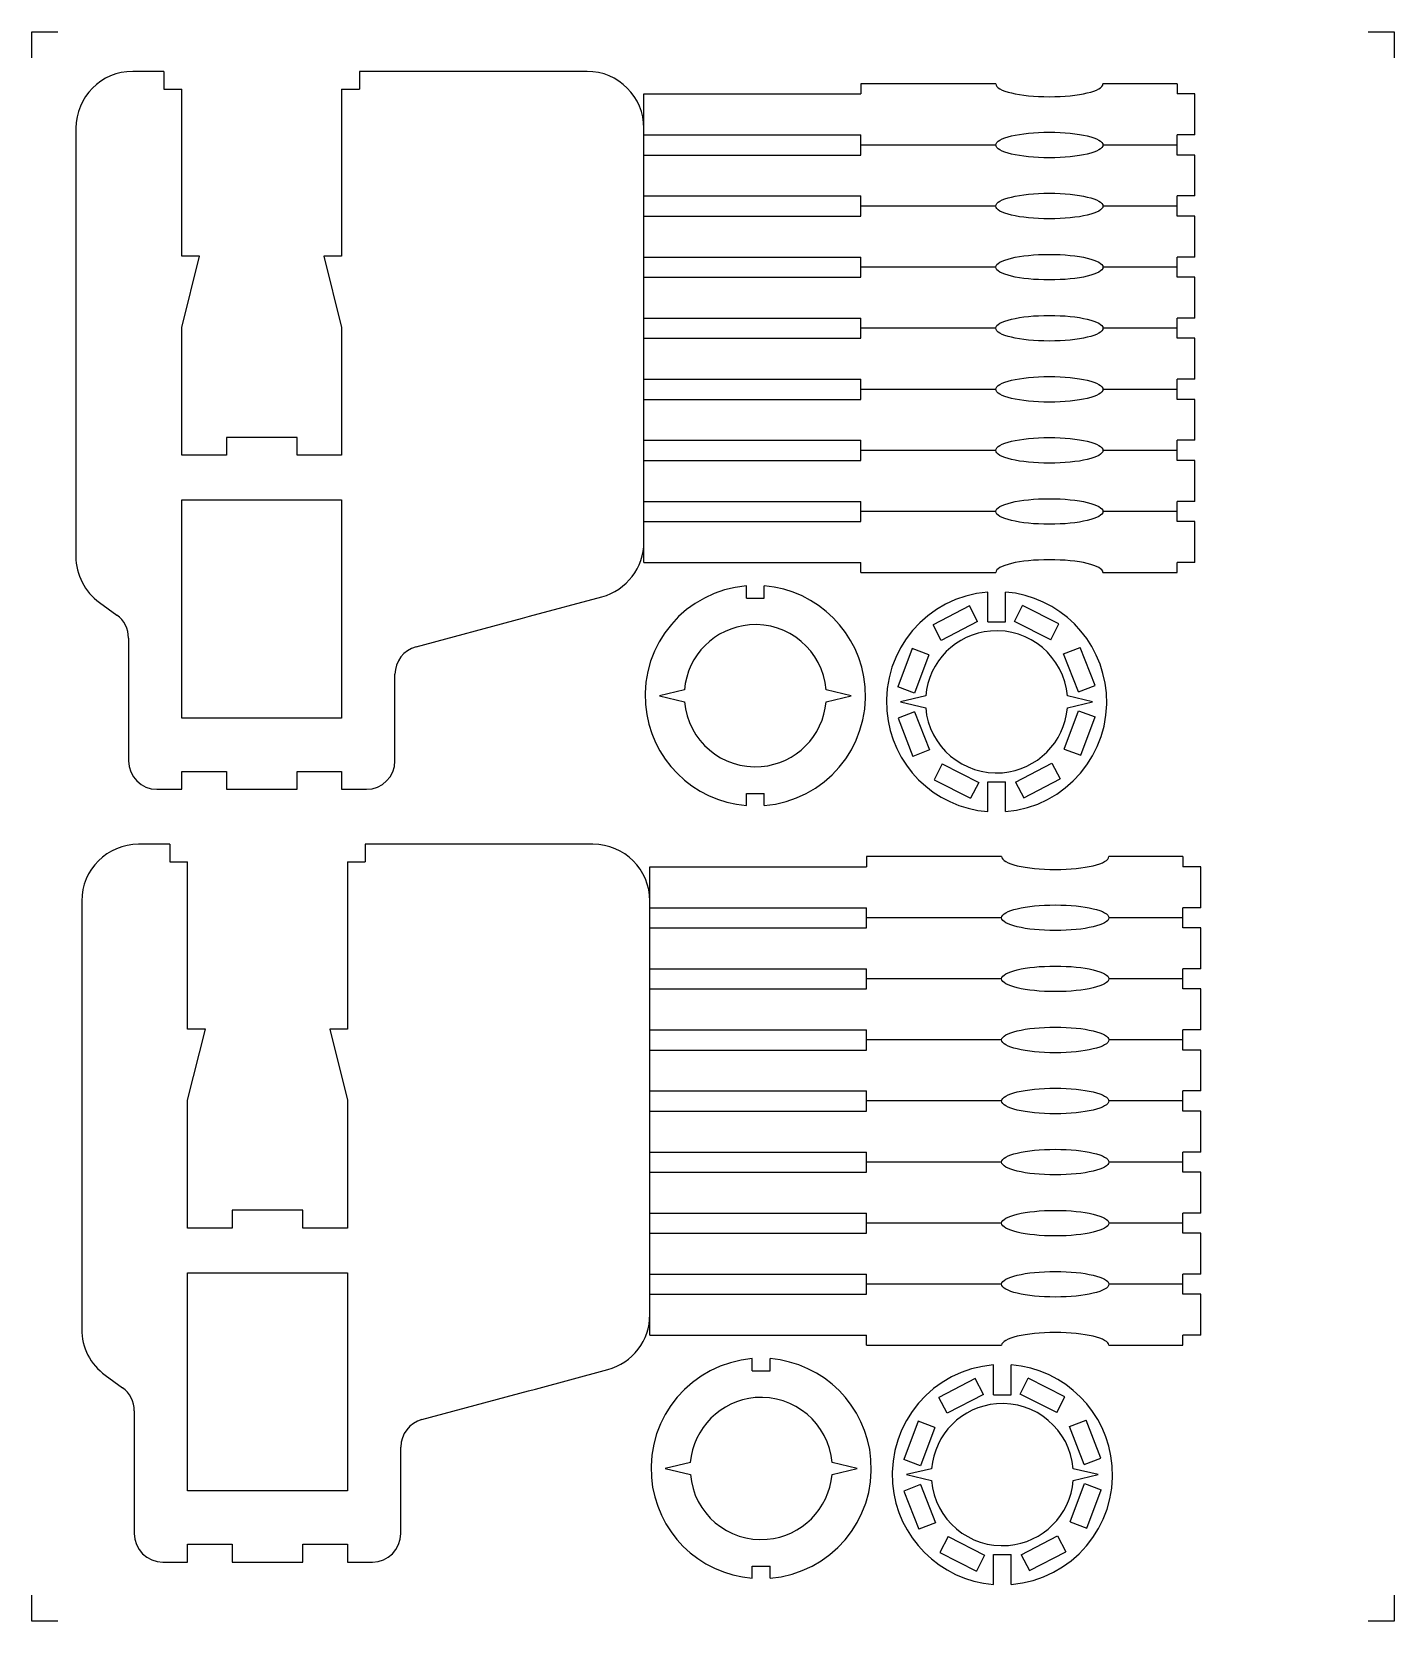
# Model space of a CAD drawing. Header units: inches. Extents: x -32 to 187, y -27 to 229.
import ezdxf

# ---------------------------------------------------------------- set-up
doc = ezdxf.new("R2010")
doc.units = ezdxf.units.IN
doc.header["$MEASUREMENT"] = 0

msp = doc.modelspace()

# ---------------------------------------------------------------- linework, layer by layer
at = {"color": 1}
for points in [[(-31.95, 224.34), (-31.95, 228.54), (-27.74, 228.54)], [(182.94, 228.54), (187.14, 228.54), (187.14, 224.34)], [(-27.74, -27.12), (-31.95, -27.12), (-31.95, -22.92)], [(187.14, -22.92), (187.14, -27.12), (182.94, -27.12)]]:
    msp.add_lwpolyline(points, dxfattribs=at)
at = {"color": 7, "true_color": 0xffffff}
for points in [[(-13.34, 222.17), (-15.72, 222.17)], [(-12.28, 222.17), (-13.34, 222.17)], [(-10.69, 222.17), (-12.28, 222.17)], [(-10.69, 222.17), (-10.69, 219.31)], [(20.74, 222.17), (20.74, 219.31)], [(33.17, 222.17), (20.74, 222.17)], [(34.32, 222.17), (33.17, 222.17)], [(57.35, 222.17), (34.32, 222.17)], [(101.36, 220.16), (101.36, 218.54)], [(123.07, 220.16), (101.36, 220.16)], [(152.22, 220.16), (140.31, 220.16)], [(152.22, 220.16), (152.22, 218.54)], [(-10.69, 219.31), (-7.83, 219.31)], [(-7.83, 192.43), (-7.83, 219.31)], [(17.88, 219.31), (17.88, 192.43)], [(17.88, 219.31), (20.74, 219.31)], [(66.49, 206.67), (66.49, 218.54)], [(66.49, 218.54), (79.87, 218.54)], [(79.87, 218.54), (81.4, 218.54)], [(81.4, 218.54), (101.36, 218.54)], [(155.08, 218.54), (152.22, 218.54)], [(155.08, 216.26), (155.08, 218.54)], [(155.08, 215.11), (155.08, 216.26)], [(155.08, 211.95), (155.08, 215.11)], [(-24.86, 213.02), (-24.86, 144.15)], [(66.49, 211.95), (101.36, 211.95)], [(101.36, 208.71), (101.36, 211.95)], [(123.07, 210.33), (101.36, 210.33)], [(152.22, 210.33), (140.31, 210.33)], [(155.08, 211.95), (152.22, 211.95)], [(152.22, 208.71), (152.22, 211.95)], [(66.49, 208.71), (101.36, 208.71)], [(155.08, 208.71), (152.22, 208.71)], [(155.08, 206.29), (155.08, 208.71)], [(66.49, 205.42), (66.49, 206.67)], [(66.49, 196.7), (66.49, 205.42)], [(155.08, 205.09), (155.08, 206.29)], [(155.08, 202.13), (155.08, 205.09)], [(66.49, 202.13), (101.36, 202.13)], [(101.36, 198.89), (101.36, 202.13)], [(155.08, 202.13), (152.22, 202.13)], [(152.22, 198.89), (152.22, 202.13)], [(123.07, 200.51), (101.36, 200.51)], [(152.22, 200.51), (140.31, 200.51)], [(66.49, 198.89), (101.36, 198.89)], [(155.08, 198.89), (152.22, 198.89)], [(155.08, 196.46), (155.08, 198.89)], [(66.49, 195.07), (66.49, 196.7)], [(66.49, 186.44), (66.49, 195.07)], [(155.08, 195.45), (155.08, 196.46)], [(155.08, 192.3), (155.08, 195.45)], [(-7.83, 181), (-4.97, 192.43)], [(-4.97, 192.43), (-7.83, 192.43)], [(15.02, 192.43), (17.88, 181)], [(17.88, 192.43), (15.02, 192.43)], [(66.49, 192.3), (101.36, 192.3)], [(101.36, 189.06), (101.36, 192.3)], [(155.08, 192.3), (152.22, 192.3)], [(152.22, 189.06), (152.22, 192.3)], [(123.07, 190.68), (101.36, 190.68)], [(152.22, 190.68), (140.31, 190.68)], [(66.49, 189.06), (101.36, 189.06)], [(155.08, 189.06), (152.22, 189.06)], [(155.08, 186.96), (155.08, 189.06)], [(155.08, 185.67), (155.08, 186.96)], [(66.49, 185.29), (66.49, 186.44)], [(66.49, 177.23), (66.49, 185.29)], [(155.08, 182.48), (155.08, 185.67)], [(66.49, 182.48), (101.36, 182.48)], [(101.36, 179.24), (101.36, 182.48)], [(155.08, 182.48), (152.22, 182.48)], [(152.22, 179.24), (152.22, 182.48)], [(-7.83, 160.43), (-7.83, 181)], [(17.88, 181), (17.88, 160.43)], [(66.49, 179.24), (101.36, 179.24)], [(123.07, 180.86), (101.36, 180.86)], [(152.22, 180.86), (140.31, 180.86)], [(155.08, 179.24), (152.22, 179.24)], [(155.08, 177.09), (155.08, 179.24)], [(66.49, 175.79), (66.49, 177.23)], [(155.08, 175.98), (155.08, 177.09)], [(66.49, 166.78), (66.49, 175.79)], [(155.08, 172.65), (155.08, 175.98)], [(66.49, 172.65), (101.36, 172.65)], [(101.36, 169.41), (101.36, 172.65)], [(155.08, 172.65), (152.22, 172.65)], [(152.22, 169.41), (152.22, 172.65)], [(66.49, 169.41), (101.36, 169.41)], [(123.07, 171.03), (101.36, 171.03)], [(152.22, 171.03), (140.31, 171.03)], [(155.08, 169.41), (152.22, 169.41)], [(155.08, 167.07), (155.08, 169.41)], [(66.49, 165.24), (66.49, 166.78)], [(155.08, 165.92), (155.08, 167.07)], [(66.49, 157.48), (66.49, 165.24)], [(155.08, 162.83), (155.08, 165.92)], [(-0.65, 163.28), (-0.65, 160.43)], [(10.7, 163.28), (-0.65, 163.28)], [(10.7, 160.43), (10.7, 163.28)], [(66.49, 162.83), (101.36, 162.83)], [(101.36, 159.59), (101.36, 162.83)], [(123.07, 161.21), (101.36, 161.21)], [(152.22, 161.21), (140.31, 161.21)], [(155.08, 162.83), (152.22, 162.83)], [(152.22, 159.59), (152.22, 162.83)], [(-0.65, 160.43), (-7.83, 160.43)], [(17.88, 160.43), (10.7, 160.43)], [(66.49, 159.59), (101.36, 159.59)], [(155.08, 159.59), (152.22, 159.59)], [(155.08, 157.24), (155.08, 159.59)], [(66.49, 156.13), (66.49, 157.48)], [(66.49, 143.18), (66.49, 156.13)], [(155.08, 155.99), (155.08, 157.24)], [(155.08, 153.01), (155.08, 155.99)], [(-7.83, 118.13), (-7.83, 153.25)], [(-7.83, 153.25), (17.88, 153.25)], [(17.88, 153.25), (17.88, 118.13)], [(66.49, 153.01), (101.36, 153.01)], [(101.36, 149.76), (101.36, 153.01)], [(123.07, 151.38), (101.36, 151.38)], [(152.22, 151.38), (140.31, 151.38)], [(155.08, 153.01), (152.22, 153.01)], [(152.22, 149.76), (152.22, 153.01)], [(66.49, 149.76), (101.36, 149.76)], [(155.08, 149.76), (152.22, 149.76)], [(155.08, 147.31), (155.08, 149.76)], [(155.08, 146.26), (155.08, 147.31)], [(155.08, 143.18), (155.08, 146.26)], [(66.49, 143.18), (82.46, 143.18)], [(82.46, 143.18), (83.9, 143.18)], [(83.9, 143.18), (101.36, 143.18)], [(101.36, 141.56), (101.36, 143.18)], [(155.08, 143.18), (152.22, 143.18)], [(152.22, 141.56), (152.22, 143.18)], [(101.36, 141.56), (123.07, 141.56)], [(140.31, 141.56), (152.22, 141.56)], [(82.97, 137.46), (82.97, 139.41)], [(85.83, 137.46), (85.83, 139.41)], [(121.77, 136.65), (121.77, 138.42)], [(124.62, 133.61), (124.62, 138.42)], [(-21.07, 136.74), (-18.29, 134.73)], [(48.1, 134.53), (59.73, 137.66)], [(82.97, 137.46), (83.99, 137.46)], [(83.99, 137.46), (84.76, 137.46)], [(84.76, 137.46), (85.83, 137.46)], [(118.82, 136.2), (112.99, 133.15)], [(120.15, 133.67), (118.82, 136.2)], [(121.77, 135.6), (121.77, 136.65)], [(121.77, 133.61), (121.77, 135.6)], [(126.07, 133.71), (127.36, 136.26)], [(133.23, 133.29), (127.36, 136.26)], [(29.84, 129.61), (46.97, 134.23)], [(46.97, 134.23), (48.1, 134.53)], [(114.31, 130.62), (112.99, 133.15)], [(120.15, 133.67), (114.31, 130.62)], [(121.77, 133.61), (124.62, 133.61)], [(131.94, 130.74), (126.07, 133.71)], [(131.94, 130.74), (133.23, 133.29)], [(-16.4, 131.03), (-16.4, 122.62)], [(109.63, 129.35), (107.33, 123.19)], [(112.31, 128.35), (109.63, 129.35)], [(112.31, 128.35), (110, 122.18)], [(133.98, 128.49), (136.64, 129.53)], [(136.37, 122.36), (133.98, 128.49)], [(139.03, 123.4), (136.64, 129.53)], [(26.45, 111.28), (26.45, 125.2)], [(110, 122.18), (107.33, 123.19)], [(136.37, 122.36), (139.03, 123.4)], [(-16.4, 122.62), (-16.4, 121.52)], [(-16.4, 121.52), (-16.4, 111.28)], [(73.01, 122.71), (68.98, 121.75)], [(68.98, 121.75), (73.01, 120.79)], [(99.83, 121.75), (95.79, 122.71)], [(95.79, 120.79), (99.83, 121.75)], [(111.8, 121.71), (107.77, 120.76)], [(107.77, 120.76), (111.8, 119.8)], [(138.62, 120.76), (134.58, 121.71)], [(134.58, 119.8), (138.62, 120.76)], [(17.88, 118.13), (-7.83, 118.13)], [(110.02, 119.16), (107.36, 118.12)], [(107.36, 118.12), (109.75, 111.98)], [(110.02, 119.16), (112.41, 113.02)], [(134.08, 113.17), (136.39, 119.33)], [(136.39, 119.33), (139.06, 118.33)], [(136.75, 112.16), (139.06, 118.33)], [(112.41, 113.02), (109.75, 111.98)], [(134.08, 113.17), (136.75, 112.16)], [(114.45, 110.78), (113.16, 108.23)], [(114.45, 110.78), (120.32, 107.8)], [(126.24, 107.84), (132.07, 110.9)], [(132.07, 110.9), (133.4, 108.37)], [(-7.83, 106.7), (-7.83, 109.56)], [(-7.83, 109.56), (-0.65, 109.56)], [(-0.65, 109.56), (-0.65, 106.7)], [(10.7, 106.7), (10.7, 109.56)], [(10.7, 109.56), (17.88, 109.56)], [(17.88, 109.56), (17.88, 106.7)], [(113.16, 108.23), (119.03, 105.25)], [(120.32, 107.8), (119.03, 105.25)], [(121.77, 107.9), (124.62, 107.9)], [(121.77, 103.1), (121.77, 107.9)], [(124.62, 106.24), (124.62, 107.9)], [(126.24, 107.84), (127.57, 105.31)], [(127.57, 105.31), (133.4, 108.37)], [(-11.83, 106.7), (-7.83, 106.7)], [(-0.65, 106.7), (10.7, 106.7)], [(17.88, 106.7), (21.88, 106.7)], [(82.97, 106.04), (84.14, 106.04)], [(82.97, 104.09), (82.97, 106.04)], [(84.14, 106.04), (84.95, 106.04)], [(84.95, 106.04), (85.83, 106.04)], [(85.83, 104.09), (85.83, 106.04)], [(124.62, 105.29), (124.62, 106.24)], [(124.62, 103.1), (124.62, 105.29)], [(-12.39, 97.86), (-14.77, 97.86)], [(-11.34, 97.86), (-12.39, 97.86)], [(-9.74, 97.86), (-11.34, 97.86)], [(-9.74, 97.86), (-9.74, 95.01)], [(21.68, 97.86), (21.68, 95.01)], [(34.11, 97.86), (21.68, 97.86)], [(35.26, 97.86), (34.11, 97.86)], [(58.29, 97.86), (35.26, 97.86)], [(-9.74, 95.01), (-6.89, 95.01)], [(-6.89, 68.13), (-6.89, 95.01)], [(18.82, 95.01), (18.82, 68.13)], [(18.82, 95.01), (21.68, 95.01)], [(102.3, 95.86), (102.3, 94.24)], [(124.01, 95.86), (102.3, 95.86)], [(153.16, 95.86), (141.25, 95.86)], [(153.16, 95.86), (153.16, 94.24)], [(67.44, 82.37), (67.44, 94.24)], [(67.44, 94.24), (80.81, 94.24)], [(80.81, 94.24), (82.35, 94.24)], [(82.35, 94.24), (102.3, 94.24)], [(156.02, 94.24), (153.16, 94.24)], [(156.02, 91.96), (156.02, 94.24)], [(156.02, 90.8), (156.02, 91.96)], [(156.02, 87.65), (156.02, 90.8)], [(-23.92, 88.72), (-23.92, 19.85)], [(67.44, 87.65), (102.3, 87.65)], [(102.3, 84.41), (102.3, 87.65)], [(156.02, 87.65), (153.16, 87.65)], [(153.16, 84.41), (153.16, 87.65)], [(67.44, 84.41), (102.3, 84.41)], [(124.01, 86.03), (102.3, 86.03)], [(153.16, 86.03), (141.25, 86.03)], [(156.02, 84.41), (153.16, 84.41)], [(156.02, 81.98), (156.02, 84.41)], [(67.44, 81.12), (67.44, 82.37)], [(156.02, 80.78), (156.02, 81.98)], [(67.44, 72.39), (67.44, 81.12)], [(156.02, 77.83), (156.02, 80.78)], [(67.44, 77.83), (102.3, 77.83)], [(102.3, 74.59), (102.3, 77.83)], [(156.02, 77.83), (153.16, 77.83)], [(153.16, 74.59), (153.16, 77.83)], [(67.44, 74.59), (102.3, 74.59)], [(124.01, 76.21), (102.3, 76.21)], [(153.16, 76.21), (141.25, 76.21)], [(156.02, 74.59), (153.16, 74.59)], [(156.02, 72.15), (156.02, 74.59)], [(67.44, 70.76), (67.44, 72.39)], [(156.02, 71.15), (156.02, 72.15)], [(67.44, 62.13), (67.44, 70.76)], [(156.02, 68), (156.02, 71.15)], [(-6.89, 56.7), (-4.03, 68.13)], [(-4.03, 68.13), (-6.89, 68.13)], [(15.97, 68.13), (18.82, 56.7)], [(18.82, 68.13), (15.97, 68.13)], [(67.44, 68), (102.3, 68)], [(102.3, 64.76), (102.3, 68)], [(156.02, 68), (153.16, 68)], [(153.16, 64.76), (153.16, 68)], [(67.44, 64.76), (102.3, 64.76)], [(124.01, 66.38), (102.3, 66.38)], [(153.16, 66.38), (141.25, 66.38)], [(156.02, 64.76), (153.16, 64.76)], [(156.02, 62.66), (156.02, 64.76)], [(67.44, 60.98), (67.44, 62.13)], [(156.02, 61.37), (156.02, 62.66)], [(156.02, 58.18), (156.02, 61.37)], [(67.44, 52.93), (67.44, 60.98)], [(-6.89, 36.12), (-6.89, 56.7)], [(18.82, 56.7), (18.82, 36.12)], [(67.44, 58.18), (102.3, 58.18)], [(102.3, 54.94), (102.3, 58.18)], [(124.01, 56.56), (102.3, 56.56)], [(153.16, 56.56), (141.25, 56.56)], [(156.02, 58.18), (153.16, 58.18)], [(153.16, 54.94), (153.16, 58.18)], [(67.44, 54.94), (102.3, 54.94)], [(156.02, 54.94), (153.16, 54.94)], [(156.02, 52.78), (156.02, 54.94)], [(67.44, 51.49), (67.44, 52.93)], [(67.44, 42.48), (67.44, 51.49)], [(156.02, 51.68), (156.02, 52.78)], [(156.02, 48.35), (156.02, 51.68)], [(67.44, 48.35), (102.3, 48.35)], [(102.3, 45.11), (102.3, 48.35)], [(124.01, 46.73), (102.3, 46.73)], [(153.16, 46.73), (141.25, 46.73)], [(156.02, 48.35), (153.16, 48.35)], [(153.16, 45.11), (153.16, 48.35)], [(67.44, 45.11), (102.3, 45.11)], [(156.02, 45.11), (153.16, 45.11)], [(156.02, 42.76), (156.02, 45.11)], [(67.44, 40.94), (67.44, 42.48)], [(67.44, 33.17), (67.44, 40.94)], [(156.02, 41.61), (156.02, 42.76)], [(156.02, 38.53), (156.02, 41.61)], [(0.29, 38.98), (0.29, 36.12)], [(11.65, 38.98), (0.29, 38.98)], [(11.65, 36.12), (11.65, 38.98)], [(67.44, 38.53), (102.3, 38.53)], [(102.3, 35.29), (102.3, 38.53)], [(156.02, 38.53), (153.16, 38.53)], [(153.16, 35.29), (153.16, 38.53)], [(0.29, 36.12), (-6.89, 36.12)], [(18.82, 36.12), (11.65, 36.12)], [(124.01, 36.91), (102.3, 36.91)], [(153.16, 36.91), (141.25, 36.91)], [(67.44, 35.29), (102.3, 35.29)], [(156.02, 35.29), (153.16, 35.29)], [(156.02, 32.93), (156.02, 35.29)], [(67.44, 31.83), (67.44, 33.17)], [(67.44, 18.88), (67.44, 31.83)], [(156.02, 31.69), (156.02, 32.93)], [(156.02, 28.7), (156.02, 31.69)], [(-6.89, -6.17), (-6.89, 28.94)], [(-6.89, 28.94), (18.82, 28.94)], [(18.82, 28.94), (18.82, -6.17)], [(67.44, 28.7), (102.3, 28.7)], [(102.3, 25.46), (102.3, 28.7)], [(156.02, 28.7), (153.16, 28.7)], [(153.16, 25.46), (153.16, 28.7)], [(124.01, 27.08), (102.3, 27.08)], [(153.16, 27.08), (141.25, 27.08)], [(67.44, 25.46), (102.3, 25.46)], [(156.02, 25.46), (153.16, 25.46)], [(156.02, 23.01), (156.02, 25.46)], [(156.02, 21.96), (156.02, 23.01)], [(156.02, 18.88), (156.02, 21.96)], [(67.44, 18.88), (83.4, 18.88)], [(83.4, 18.88), (84.84, 18.88)], [(84.84, 18.88), (102.3, 18.88)], [(102.3, 17.26), (102.3, 18.88)], [(156.02, 18.88), (153.16, 18.88)], [(153.16, 17.26), (153.16, 18.88)], [(102.3, 17.26), (124.01, 17.26)], [(141.25, 17.26), (153.16, 17.26)], [(49.05, 10.23), (60.67, 13.36)], [(83.92, 13.16), (83.92, 15.11)], [(83.92, 13.16), (84.94, 13.16)], [(84.94, 13.16), (85.7, 13.16)], [(85.7, 13.16), (86.77, 13.16)], [(86.77, 13.16), (86.77, 15.11)], [(122.71, 12.35), (122.71, 14.11)], [(125.57, 9.31), (125.57, 14.11)], [(-20.13, 12.44), (-17.35, 10.43)], [(47.92, 9.93), (49.05, 10.23)], [(119.76, 11.9), (113.93, 8.85)], [(121.09, 9.37), (119.76, 11.9)], [(122.71, 11.29), (122.71, 12.35)], [(122.71, 9.31), (122.71, 11.29)], [(127.01, 9.41), (128.3, 11.96)], [(134.18, 8.98), (128.3, 11.96)], [(30.78, 5.31), (47.92, 9.93)], [(115.26, 6.32), (113.93, 8.85)], [(121.09, 9.37), (115.26, 6.32)], [(122.71, 9.31), (125.57, 9.31)], [(132.88, 6.43), (127.01, 9.41)], [(132.88, 6.43), (134.18, 8.98)], [(-15.46, 6.73), (-15.46, -1.68)], [(134.92, 4.19), (137.58, 5.23)], [(139.97, -0.9), (137.58, 5.23)], [(110.58, 5.05), (108.27, -1.12)], [(113.25, 4.05), (110.58, 5.05)], [(113.25, 4.05), (110.94, -2.12)], [(137.31, -1.94), (134.92, 4.19)], [(27.4, -13.03), (27.4, 0.9)], [(-15.46, -1.68), (-15.46, -2.78)], [(73.96, -1.6), (69.92, -2.55)], [(69.92, -2.55), (73.96, -3.51)], [(100.77, -2.55), (96.74, -1.6)], [(96.74, -3.51), (100.77, -2.55)], [(110.94, -2.12), (108.27, -1.12)], [(137.31, -1.94), (139.97, -0.9)], [(-15.46, -2.78), (-15.46, -13.03)], [(112.75, -2.59), (108.71, -3.54)], [(108.71, -3.54), (112.75, -4.5)], [(135.02, -11.14), (137.33, -4.97)], [(139.56, -3.54), (135.53, -2.59)], [(135.53, -4.5), (139.56, -3.54)], [(137.33, -4.97), (140.01, -5.97)], [(18.82, -6.17), (-6.89, -6.17)], [(110.96, -5.15), (108.3, -6.18)], [(108.3, -6.18), (110.69, -12.32)], [(110.96, -5.15), (113.36, -11.28)], [(137.7, -12.14), (140.01, -5.97)], [(113.36, -11.28), (110.69, -12.32)], [(135.02, -11.14), (137.7, -12.14)], [(-6.89, -17.6), (-6.89, -14.74)], [(-6.89, -14.74), (0.29, -14.74)], [(0.29, -14.74), (0.29, -17.6)], [(11.65, -17.6), (11.65, -14.74)], [(11.65, -14.74), (18.82, -14.74)], [(18.82, -14.74), (18.82, -17.6)], [(115.39, -13.52), (114.1, -16.07)], [(115.39, -13.52), (121.26, -16.5)], [(127.18, -16.46), (133.02, -13.4)], [(133.02, -13.4), (134.34, -15.94)], [(-10.89, -17.6), (-6.89, -17.6)], [(0.29, -17.6), (11.65, -17.6)], [(18.82, -17.6), (22.82, -17.6)], [(114.1, -16.07), (119.97, -19.05)], [(121.26, -16.5), (119.97, -19.05)], [(122.71, -16.4), (125.57, -16.4)], [(122.71, -21.2), (122.71, -16.4)], [(125.57, -18.07), (125.57, -16.4)], [(127.18, -16.46), (128.51, -18.99)], [(128.51, -18.99), (134.34, -15.94)], [(83.92, -18.26), (85.08, -18.26)], [(83.92, -20.21), (83.92, -18.26)], [(85.08, -18.26), (85.89, -18.26)], [(85.89, -18.26), (86.77, -18.26)], [(86.77, -20.21), (86.77, -18.26)], [(125.57, -19.01), (125.57, -18.07)], [(125.57, -21.2), (125.57, -19.01)]]:
    msp.add_lwpolyline(points, dxfattribs=at)
for points in [[(-15.72, 222.17), (-20.77, 222.17), (-24.86, 218.07), (-24.86, 213.02)], [(66.49, 213.02), (66.49, 218.07), (62.4, 222.17), (57.35, 222.17)], [(59.73, 137.66), (63.72, 138.73), (66.49, 142.36), (66.49, 146.49)], [(-24.86, 144.15), (-24.86, 141.22), (-23.45, 138.46), (-21.07, 136.74)], [(-16.4, 131.03), (-16.4, 132.49), (-17.1, 133.87), (-18.29, 134.73)], [(29.84, 129.61), (27.84, 129.08), (26.45, 127.27), (26.45, 125.2)], [(-16.4, 111.28), (-16.4, 108.75), (-14.35, 106.7), (-11.83, 106.7)], [(21.88, 106.7), (24.41, 106.7), (26.45, 108.75), (26.45, 111.28)], [(-14.77, 97.86), (-19.82, 97.86), (-23.92, 93.77), (-23.92, 88.72)], [(67.44, 88.72), (67.44, 93.77), (63.34, 97.86), (58.29, 97.86)], [(60.67, 13.36), (64.66, 14.43), (67.44, 18.05), (67.44, 22.19)], [(-23.92, 19.85), (-23.92, 16.92), (-22.51, 14.16), (-20.13, 12.44)], [(-15.46, 6.73), (-15.46, 8.19), (-16.16, 9.57), (-17.35, 10.43)], [(30.78, 5.31), (28.78, 4.78), (27.4, 2.97), (27.4, 0.9)], [(-15.46, -13.03), (-15.46, -15.55), (-13.41, -17.6), (-10.89, -17.6)], [(22.82, -17.6), (25.35, -17.6), (27.4, -15.55), (27.4, -13.03)]]:
    msp.add_open_spline(points, degree=3, dxfattribs=at)
for points, knots in [([(123.07, 220.16), (123.07, 219.02), (126.93, 218.1), (131.69, 218.1), (136.45, 218.1), (140.31, 219.02), (140.31, 220.16)], [0, 0, 0, 0, 1, 1, 1, 2, 2, 2, 2]), ([(140.31, 210.33), (140.31, 211.47), (136.45, 212.39), (131.69, 212.39), (126.93, 212.39), (123.07, 211.47), (123.07, 210.33), (123.07, 209.2), (126.93, 208.28), (131.69, 208.28), (136.45, 208.28), (140.31, 209.2), (140.31, 210.33)], [0, 0, 0, 0, 1, 1, 1, 2, 2, 2, 3, 3, 3, 4, 4, 4, 4]), ([(140.31, 200.51), (140.31, 201.64), (136.45, 202.57), (131.69, 202.57), (126.93, 202.57), (123.07, 201.65), (123.07, 200.51), (123.07, 199.37), (126.93, 198.45), (131.69, 198.45), (136.45, 198.45), (140.31, 199.37), (140.31, 200.51)], [0, 0, 0, 0, 1, 1, 1, 2, 2, 2, 3, 3, 3, 4, 4, 4, 4]), ([(140.31, 190.68), (140.31, 191.82), (136.45, 192.74), (131.69, 192.74), (126.93, 192.74), (123.07, 191.82), (123.07, 190.68), (123.07, 189.55), (126.93, 188.63), (131.69, 188.63), (136.45, 188.63), (140.31, 189.55), (140.31, 190.68)], [0, 0, 0, 0, 1, 1, 1, 2, 2, 2, 3, 3, 3, 4, 4, 4, 4]), ([(140.31, 180.86), (140.31, 182), (136.45, 182.92), (131.69, 182.92), (126.93, 182.92), (123.07, 182), (123.07, 180.86), (123.07, 179.72), (126.93, 178.8), (131.69, 178.8), (136.45, 178.8), (140.31, 179.72), (140.31, 180.86)], [0, 0, 0, 0, 1, 1, 1, 2, 2, 2, 3, 3, 3, 4, 4, 4, 4]), ([(140.31, 171.03), (140.31, 172.17), (136.45, 173.09), (131.69, 173.09), (126.93, 173.09), (123.07, 172.17), (123.07, 171.03), (123.07, 169.9), (126.93, 168.98), (131.69, 168.98), (136.45, 168.98), (140.31, 169.9), (140.31, 171.03)], [0, 0, 0, 0, 1, 1, 1, 2, 2, 2, 3, 3, 3, 4, 4, 4, 4]), ([(140.31, 161.21), (140.31, 162.35), (136.45, 163.27), (131.69, 163.27), (126.93, 163.27), (123.07, 162.35), (123.07, 161.21), (123.07, 160.07), (126.93, 159.15), (131.69, 159.15), (136.45, 159.15), (140.31, 160.07), (140.31, 161.21)], [0, 0, 0, 0, 1, 1, 1, 2, 2, 2, 3, 3, 3, 4, 4, 4, 4]), ([(140.31, 151.38), (140.31, 152.52), (136.45, 153.44), (131.69, 153.44), (126.93, 153.44), (123.07, 152.52), (123.07, 151.38), (123.07, 150.25), (126.93, 149.33), (131.69, 149.33), (136.45, 149.33), (140.31, 150.25), (140.31, 151.38)], [0, 0, 0, 0, 1, 1, 1, 2, 2, 2, 3, 3, 3, 4, 4, 4, 4]), ([(140.31, 141.56), (140.31, 142.7), (136.45, 143.62), (131.69, 143.62), (126.93, 143.62), (123.07, 142.7), (123.07, 141.56)], [0, 0, 0, 0, 1, 1, 1, 2, 2, 2, 2]), ([(82.97, 139.41), (73.22, 138.62), (65.95, 130.07), (66.74, 120.32), (67.44, 111.66), (74.32, 104.79), (82.97, 104.09)], [0, 0, 0, 0, 1, 1, 1, 2, 2, 2, 2]), ([(85.83, 104.09), (95.58, 104.88), (102.85, 113.43), (102.06, 123.18), (101.36, 131.84), (94.49, 138.71), (85.83, 139.41)], [0, 0, 0, 0, 1, 1, 1, 2, 2, 2, 2]), ([(121.77, 138.42), (112.01, 137.63), (104.75, 129.08), (105.54, 119.33), (106.24, 110.67), (113.11, 103.8), (121.77, 103.1)], [0, 0, 0, 0, 1, 1, 1, 2, 2, 2, 2]), ([(124.62, 103.1), (134.38, 103.89), (141.64, 112.43), (140.85, 122.19), (140.15, 130.84), (133.28, 137.72), (124.62, 138.42)], [0, 0, 0, 0, 1, 1, 1, 2, 2, 2, 2]), ([(95.79, 122.71), (95.26, 129), (89.74, 133.67), (83.45, 133.14), (77.89, 132.67), (73.48, 128.26), (73.01, 122.71)], [0, 0, 0, 0, 1, 1, 1, 2, 2, 2, 2]), ([(134.58, 121.71), (134.06, 128), (128.53, 132.68), (122.24, 132.15), (116.68, 131.68), (112.27, 127.27), (111.8, 121.71)], [0, 0, 0, 0, 1, 1, 1, 2, 2, 2, 2]), ([(73.01, 120.79), (73.54, 114.5), (79.07, 109.83), (85.36, 110.36), (90.92, 110.83), (95.33, 115.24), (95.79, 120.79)], [0, 0, 0, 0, 1, 1, 1, 2, 2, 2, 2]), ([(111.8, 119.8), (112.33, 113.51), (117.86, 108.84), (124.15, 109.37), (129.71, 109.83), (134.12, 114.24), (134.58, 119.8)], [0, 0, 0, 0, 1, 1, 1, 2, 2, 2, 2]), ([(124.01, 95.86), (124.01, 94.72), (127.87, 93.8), (132.63, 93.8), (137.39, 93.8), (141.25, 94.72), (141.25, 95.86)], [0, 0, 0, 0, 1, 1, 1, 2, 2, 2, 2]), ([(141.25, 86.03), (141.25, 87.17), (137.39, 88.09), (132.63, 88.09), (127.87, 88.09), (124.01, 87.17), (124.01, 86.03), (124.01, 84.9), (127.87, 83.97), (132.63, 83.97), (137.39, 83.97), (141.25, 84.9), (141.25, 86.03)], [0, 0, 0, 0, 1, 1, 1, 2, 2, 2, 3, 3, 3, 4, 4, 4, 4]), ([(141.25, 76.21), (141.25, 77.34), (137.39, 78.26), (132.63, 78.26), (127.87, 78.26), (124.01, 77.34), (124.01, 76.21), (124.01, 75.07), (127.87, 74.15), (132.63, 74.15), (137.39, 74.15), (141.25, 75.07), (141.25, 76.21)], [0, 0, 0, 0, 1, 1, 1, 2, 2, 2, 3, 3, 3, 4, 4, 4, 4]), ([(141.25, 66.38), (141.25, 67.52), (137.39, 68.44), (132.63, 68.44), (127.87, 68.44), (124.01, 67.52), (124.01, 66.38), (124.01, 65.25), (127.87, 64.32), (132.63, 64.32), (137.39, 64.32), (141.25, 65.25), (141.25, 66.38)], [0, 0, 0, 0, 1, 1, 1, 2, 2, 2, 3, 3, 3, 4, 4, 4, 4]), ([(141.25, 56.56), (141.25, 57.69), (137.39, 58.61), (132.63, 58.61), (127.87, 58.61), (124.01, 57.69), (124.01, 56.56), (124.01, 55.42), (127.87, 54.5), (132.63, 54.5), (137.39, 54.5), (141.25, 55.42), (141.25, 56.56)], [0, 0, 0, 0, 1, 1, 1, 2, 2, 2, 3, 3, 3, 4, 4, 4, 4]), ([(141.25, 46.73), (141.25, 47.87), (137.39, 48.79), (132.63, 48.79), (127.87, 48.79), (124.01, 47.87), (124.01, 46.73), (124.01, 45.6), (127.87, 44.67), (132.63, 44.67), (137.39, 44.67), (141.25, 45.6), (141.25, 46.73)], [0, 0, 0, 0, 1, 1, 1, 2, 2, 2, 3, 3, 3, 4, 4, 4, 4]), ([(141.25, 36.91), (141.25, 38.04), (137.39, 38.96), (132.63, 38.96), (127.87, 38.96), (124.01, 38.04), (124.01, 36.91), (124.01, 35.77), (127.87, 34.85), (132.63, 34.85), (137.39, 34.85), (141.25, 35.77), (141.25, 36.91)], [0, 0, 0, 0, 1, 1, 1, 2, 2, 2, 3, 3, 3, 4, 4, 4, 4]), ([(141.25, 27.08), (141.25, 28.22), (137.39, 29.14), (132.63, 29.14), (127.87, 29.14), (124.01, 28.22), (124.01, 27.08), (124.01, 25.95), (127.87, 25.02), (132.63, 25.02), (137.39, 25.02), (141.25, 25.95), (141.25, 27.08)], [0, 0, 0, 0, 1, 1, 1, 2, 2, 2, 3, 3, 3, 4, 4, 4, 4]), ([(141.25, 17.26), (141.25, 18.39), (137.39, 19.31), (132.63, 19.31), (127.87, 19.31), (124.01, 18.39), (124.01, 17.26)], [0, 0, 0, 0, 1, 1, 1, 2, 2, 2, 2]), ([(83.92, 15.11), (74.16, 14.32), (66.9, 5.77), (67.69, -3.98), (68.39, -12.64), (75.26, -19.51), (83.92, -20.21)], [0, 0, 0, 0, 1, 1, 1, 2, 2, 2, 2]), ([(86.77, -20.21), (96.53, -19.42), (103.79, -10.88), (103, -1.12), (102.3, 7.53), (95.43, 14.41), (86.77, 15.11)], [0, 0, 0, 0, 1, 1, 1, 2, 2, 2, 2]), ([(122.71, 14.11), (112.96, 13.33), (105.69, 4.78), (106.48, -4.97), (107.18, -13.63), (114.05, -20.5), (122.71, -21.2)], [0, 0, 0, 0, 1, 1, 1, 2, 2, 2, 2]), ([(125.57, -21.2), (135.32, -20.41), (142.58, -11.87), (141.8, -2.12), (141.1, 6.54), (134.22, 13.41), (125.57, 14.11)], [0, 0, 0, 0, 1, 1, 1, 2, 2, 2, 2]), ([(96.74, -1.6), (96.21, 4.69), (90.68, 9.37), (84.39, 8.84), (78.83, 8.37), (74.42, 3.96), (73.95, -1.6)], [0, 0, 0, 0, 1, 1, 1, 2, 2, 2, 2]), ([(135.53, -2.59), (135, 3.7), (129.47, 8.37), (123.18, 7.85), (117.62, 7.38), (113.21, 2.97), (112.75, -2.59)], [0, 0, 0, 0, 1, 1, 1, 2, 2, 2, 2]), ([(73.96, -3.51), (74.48, -9.8), (80.01, -14.47), (86.3, -13.94), (91.86, -13.48), (96.27, -9.07), (96.74, -3.51)], [0, 0, 0, 0, 1, 1, 1, 2, 2, 2, 2]), ([(112.75, -4.5), (113.27, -10.79), (118.8, -15.46), (125.09, -14.93), (130.65, -14.47), (135.06, -10.06), (135.53, -4.5)], [0, 0, 0, 0, 1, 1, 1, 2, 2, 2, 2])]:
    msp.add_open_spline(points, degree=3, knots=knots, dxfattribs=at)

doc.saveas('drawing.dxf')
